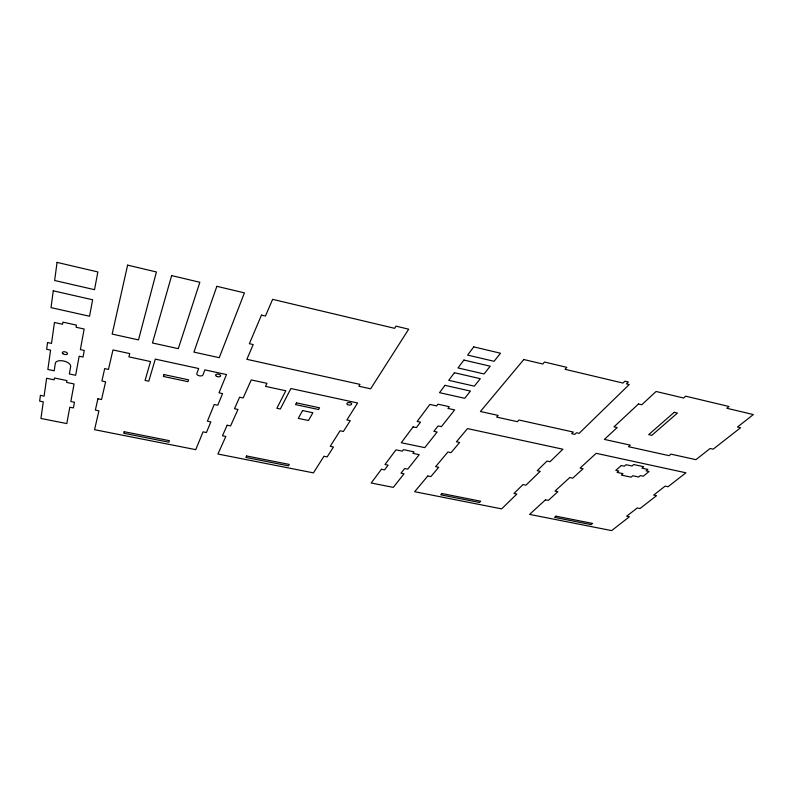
<?xml version="1.0" encoding="UTF-8"?>
<svg xmlns="http://www.w3.org/2000/svg" width="793" height="793" viewBox="0 0 793 793"><rect width="100%" height="100%" fill="white"/><g stroke="black" fill="none" stroke-linecap="round" stroke-linejoin="round"><path stroke-width="1.19" d="M53.27 290.813L51.03 307.634L89.54 316.238L92.632 299.764L53.27 290.813M57.056 262.394L54.648 280.494L94.526 289.673L97.856 271.949L57.056 262.394M40.423 395.37L39.65 401.119L43.288 401.853L40.949 418.466L66.8 423.571L69.804 407.196L73.392 407.919L74.463 402.269L70.845 401.536L74.066 383.951L66.612 382.414L66.929 380.59L54.41 377.993L54.132 379.827L46.609 378.271L44.101 396.113L40.423 395.37M47.55 342.546L46.638 349.267L50.574 350.109L47.848 369.479L54.202 370.807L55.341 363.214A7.841 3.866 12.8 0 1 63.628 360.993A7.841 3.866 12.8 0 1 70.676 366.445L69.368 373.979L75.662 375.287L79.161 356.216L83.027 357.048L84.276 350.456L80.371 349.614L84.157 329.026L76.098 327.251L76.465 325.12L62.925 322.127L62.597 324.278L54.459 322.483L51.515 343.409L47.55 342.546M127.623 265.13L112.16 334.081L138.497 339.89L156.409 271.969L127.623 265.13M97.906 398.79L95.358 410.11L98.917 410.833L94.565 429.697L195.762 449.651L203.048 431.858L206.428 432.532L210.839 421.896L207.409 421.192L214.239 404.489L217.768 405.223L222.585 393.606L218.997 392.842L226.481 374.554L204.881 369.875L202.998 374.911A3.162 1.645 9.1 0 1 199.34 375.803A3.162 1.645 9.1 0 1 196.833 373.582L198.666 368.527L155.299 359.12L148.767 381.215L145.069 380.432L150.541 361.549L128.902 356.87L129.745 353.579L112.963 349.941L108.472 369.409L104.696 368.606L101.9 381.007L105.618 381.79L101.534 399.523L97.906 398.79M124.184 431.709L123.748 433.265L168.859 442.197L169.405 440.67L124.184 431.709M171.645 275.587L152.454 342.972L178.296 348.662L199.836 282.278L171.645 275.587M163.953 374.574L163.368 376.447L187.961 381.681L188.615 379.847L163.953 374.574M216.846 286.323L193.908 352.112L219.255 357.693L244.432 292.875L216.846 286.323M261.472 315.118L249.369 343.706L253.195 344.568L246.861 359.318L359.992 384.387L358.862 386.221L370.628 388.828L408.692 329.184L395.975 326.151L394.627 328.332L272.623 299.348L265.447 316.05L261.472 315.118M227.155 425.236L222.486 435.773L225.836 436.457L217.936 454.032L313.453 472.876L323.95 456.262L327.142 456.907L333.466 446.994L330.225 446.33L340.048 430.777L343.369 431.471L350.258 420.677L346.888 419.953L357.613 402.983L290.902 388.52L280.325 409L276.856 408.266L285.787 390.761L265.516 386.379L266.963 383.326L251.252 379.926L243.144 397.957L239.595 397.204L234.49 408.722L237.979 409.446L230.565 425.93L227.155 425.236M246.603 455.975L245.88 457.422L288.454 465.848L289.276 464.43L246.603 455.975M296.443 402.874L295.521 404.608L318.598 409.525L319.579 407.82L296.443 402.874M302.579 410.566L298.257 418.377L308.457 420.518L312.888 412.747L302.579 410.566M381.463 469.258L371.193 483.016L393.288 487.378L404.034 473.808L400.971 473.193L404.648 468.514L407.741 469.139L419.21 454.657L412.895 453.348L414.065 451.851L403.468 449.651L402.329 451.158L395.965 449.839L385.001 464.529L388.114 465.154L384.555 469.882L381.463 469.258M413.094 426.892L401.278 442.722L424.77 447.639L437.131 432.036L433.87 431.333L438.113 425.94L441.404 426.644L454.667 409.902L447.926 408.425L449.284 406.69L437.974 404.192L436.656 405.937L429.856 404.44L417.177 421.43L420.498 422.144L416.384 427.596L413.094 426.892M444.992 385.339L439.52 392.664L464.718 398.304L470.447 391.088L444.992 385.339M454.429 372.73L448.739 380.333L474.353 386.161L480.3 378.677L454.429 372.73M463.905 360.052L458.007 367.942L484.037 373.969L490.203 366.197L463.905 360.052M473.758 346.878L467.622 355.086L494.079 361.301L500.492 353.232L473.758 346.878M523.806 359.516L480.419 411.488L498.143 415.413L496.666 417.098L517.462 421.698L518.979 420.022L573.289 432.056L571.654 433.662L574.826 434.366L576.471 432.76L579.118 433.345L629.216 384.546L626.401 383.871L628.324 381.988L624.934 381.175L623.011 383.069L565.042 369.31L566.826 367.347L544.494 362.024L542.769 364.017L523.806 359.516M427.784 476.018L414.66 491.7L501.622 508.878L516.877 494.029L513.963 493.434L523.033 484.563L525.977 485.157L540.192 471.32L537.188 470.685L547.021 461.05L550.064 461.695L562.891 449.215L467.503 428.577L456.421 441.81L459.613 442.494L451.039 452.654L447.896 452L435.635 466.641L438.707 467.275L430.827 476.623L427.784 476.018M441.889 493.524L440.739 494.822L479.487 502.494L480.727 501.235L441.889 493.524M638.484 403.994L613.99 426.832L617.172 427.546L604.375 439.401L630.257 445.131L628.492 446.687L669.084 455.658L670.937 454.141L695.917 459.662L710.141 448.491L713.165 449.175L740.573 427.754L737.47 427.031L753.35 414.561L726.844 408.266L729.005 406.502L685.687 396.193L683.625 398.017L656.089 391.484L641.765 404.747L638.484 403.994M545.495 499.808L529.585 514.399L611.631 530.606L629.404 516.778L626.668 516.223L637.225 507.966L640.001 508.531L656.535 495.675L653.7 495.08L665.139 486.139L668.003 486.743L685.925 472.797L596.197 453.309L580.099 468.078L583.093 468.713L572.764 478.139L569.8 477.515L554.981 491.105L557.875 491.7L548.35 500.393L545.495 499.808M674.219 412.31L648.684 434.643L651.806 435.347L677.43 413.054L674.219 412.31M555.943 516.164L554.565 517.373L591.122 524.609L592.569 523.43L555.943 516.164M621.355 465.521L615.774 470.338L618.748 470.973L617.083 472.4L622.991 473.659L621.325 475.076L631.119 477.158L632.804 475.75L638.662 476.999L640.367 475.592L643.292 476.216L649.051 471.488L646.107 470.854L647.841 469.416L641.924 468.138L643.658 466.69L633.726 464.539L632.011 465.997L626.034 464.708L624.339 466.165L621.355 465.521M216.499 376.308A2.528 1.318 8.6 0 0 220.573 375.951A2.528 1.318 8.6 0 0 217.232 374.118A2.528 1.318 8.6 0 0 216.499 376.308M347.532 404.589A2.419 1.249 4.2 0 0 351.577 404.271A2.419 1.249 4.2 0 0 348.662 402.566A2.419 1.249 4.2 0 0 347.532 404.589M62.925 353.708A2.657 1.328 13 0 0 67.365 354.055A2.657 1.328 13 0 0 64.451 351.755A2.657 1.328 13 0 0 62.925 353.708"/></g></svg>
